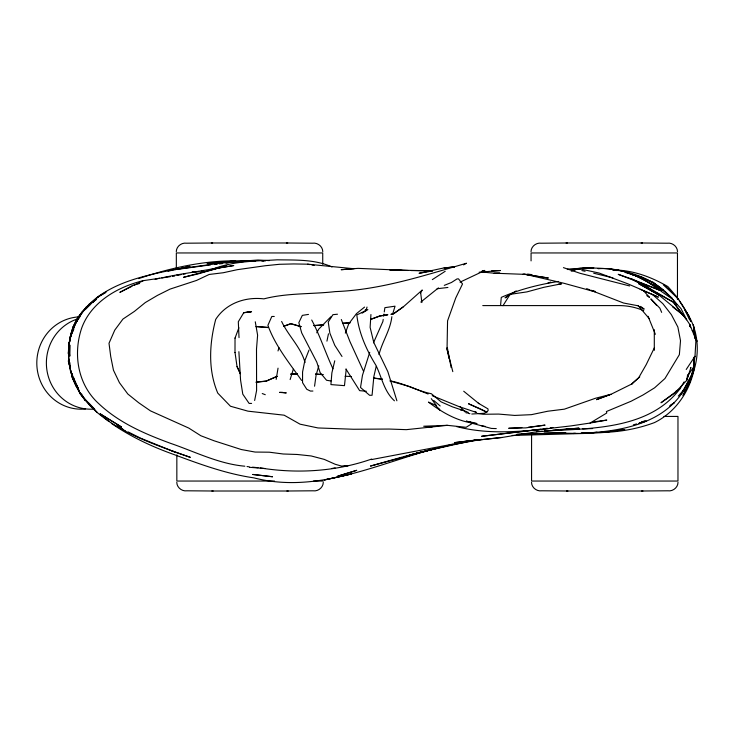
<?xml version="1.0" encoding="UTF-8"?>
<svg xmlns="http://www.w3.org/2000/svg" width="734" height="734" viewBox="0 0 734 734"><rect width="100%" height="100%" fill="white"/><g stroke="black" fill="none" stroke-linecap="round" stroke-linejoin="round"><path stroke-width="1.1" d="M234.999 352.586L235.027 338.016M694.043 366.174L694.135 358.229M694.401 334.383L694.281 331.658L692.226 330.658M693.658 362.027L693.584 365.404L694.997 356.274L695.951 339.704L694.281 331.658L694.236 333.906M68.638 353.641C69.115 417.499 140.882 439.721 190.326 457.346L171.673 450.85M68.757 349.283C69.354 335.722 73.207 321.373 82.942 311.436M70.088 345.255L69.794 356.155C66.427 334.438 77.116 311.656 95.429 299.94M500.579 305.353L501.276 297.38C519.461 289.361 538.903 284.508 558.501 281.452M370.936 314.519L370.119 327.364L373.771 342.439L387.818 371.606L396.892 400.782M689.666 326.492L689.813 324.538L686.666 319.795L673.344 302.197L645.902 286.232L631.855 279.067L618.212 274.323L661.545 290.93C643.085 277.59 621.432 267.048 598.082 268.708M176.279 251.679C176.307 246.477 181.491 242.394 186.564 243.202L212.658 242.991M323.281 482.321C323.254 487.523 318.07 491.606 312.996 490.798L286.911 491.009M531.012 251.679C531.049 246.477 536.224 242.394 541.297 243.202L567.391 242.991M678.023 482.321C677.987 487.523 672.812 491.606 667.738 490.798L641.644 491.009M68.657 359.091L68.418 361.266L72.473 378.028L76.299 386.433L73.565 377.68M68.684 358.981L68.418 361.266L70.134 366.734M90.31 304.39C66.216 324.162 61.904 362.412 78.309 388.488L70.28 370.45M314.556 386.212L316.125 375.019L318.785 365.871M383.203 319.382L382.891 321.501L373.468 342.833M383.662 316.189L383.965 314.06M384.267 311.932L384.882 307.674L395.039 306.179L392.818 313.528M276.168 379.377L278.039 368.156M69.28 347.934L68.308 353.504L68.913 343.833L71.446 333.906M72.015 332.364L72.996 326.804L74.996 324.024M254.643 400.47L256.597 390.479L256.505 349.026L257.606 335.172L255.276 321.795M326.933 341.136L328.474 333.805M687.767 375.056L686.584 380.524L674.647 393.14L660.985 402.773L680.189 388.543L684.116 381.873M346.228 369.239L344.475 385.653L330.915 384.588L331.878 372.9L334.759 360.789M376.212 366.349L373.881 376.404L372.065 395.268L369.606 395.296L360.522 387.488L362.468 375.294L369.743 352.302M378.992 354.595C382.221 341.558 390.295 330.364 391.864 316.675M694.171 366L690.07 381.561L682.987 395.424L690.584 379.726L694.548 366.229M366.119 310.344L367.018 307.06M278.021 350.935L278.938 347.622M694.41 367.743C690.144 390.837 675.858 412.095 654.526 422.564C636.938 429.151 618.267 432.28 599.513 432.509M694.254 365.596L690.18 379.79C700.814 357.623 699.814 330.263 684.996 310.161L689.391 319.363M690.07 381.561L694.529 366.275M290.132 379.579L293.279 369.294M70.005 340.695L68.913 343.833L69.198 349.384M76.978 320.804L78.446 316.62L75.51 323.694M345.319 333.153L348.723 323.85L356.458 313.647L364.559 307.087M235.008 338.154L238.899 327.749M308.977 350.109L304.812 360.733L302.564 372.01L302.546 382.653L306.784 389.286L310.445 391.066L312.904 391.038M70.317 336.539L73.776 329.364M79.722 317.06L82.19 311.932L84.814 309.821M654.434 347.659L646.204 364.642L638.617 377.845L631.524 384.148L639.773 376.817M316.749 332.823L318.758 329.116L330.805 316.813M687.483 376.157L693.621 366.991M420.637 292.848L422.27 290.003L403.104 307.051L393.36 313.969L391.094 314.317M248.064 312.345L251.542 311.601L243.697 312.785L238.311 321.749L239.027 337.622M502.992 305.711L510.084 294.362L526.948 291.884L543.784 287.324L561.602 283.774L558.28 284.205M686.217 369.486L694.997 356.274L693.446 357.926M76.336 322.18L77.666 320.327M87.016 307.372L89.686 303.674L84.438 309.711M674.647 393.14L676.638 390.442M687.272 376.047L688.602 374.248L686.584 380.524L690.951 367.44L690.437 368.028M680.189 388.543C648.975 429.812 590.971 428.317 544.444 431.097M79.455 317.638L76.474 321.042L69.758 339.126C74.951 319.4 87.465 301.197 106.109 292.16M92.869 302.316L96.126 299.472M678.289 396.076L684.418 389.24L692.07 374.285L681.06 394.222L684.418 389.24C663.481 424.656 618.79 431.675 581.089 433.28M92.741 302.124L96.264 299.49M420.802 302.069L438.455 287.884M90.245 303.913L86.117 307.207L88.924 305.335M92.713 301.931L94.365 300.61M403.122 306.904L393.369 313.831L391.112 314.18M670.803 405.14L674.197 402.764L669.665 405.92M509.249 294.94L505.065 297.839L516.204 290.893M432.335 279.617L445.208 271.277M362.137 313.152L367.872 309.638L365.413 309.665L365.046 310.959L356.816 314.941C358.807 332.942 366.459 349.907 375.863 365.202C381.937 377.377 383.882 391.204 394.433 400.81M529.251 430.555L481.614 436.28L570.979 425.904L590.063 423.059L606.779 413.003L606.376 411.545L631.084 401.241L642.975 395.011L654.581 387.827L664.967 378.515L679.363 354.66L680.51 340.714L677.867 327.025L671.381 314.684L662.857 303.683L652.489 294.472L627.579 283.719L599.109 273.039L581.264 269.167L567.51 269.497M105.182 292.857L96.585 297.848L85.126 309.555L98.439 296.444L96.585 297.848C118.917 280.883 147.02 275.222 173.875 269.598C201.024 266.02 228.173 261.221 255.597 260.598M463.594 264.882L466.457 263.24C423.509 275.718 380.432 289.93 335.319 291.591C311.528 294.352 287.288 292.793 263.901 298.866C245.339 296.655 226.09 303.225 215.704 319.4C209.401 343.475 207.841 369.752 217.759 393.094L230.458 406.232L247.954 411.159L284.15 415.187L300.041 424.169L317.987 427.95L353.504 429.252L389.194 429.051L406.342 429.656L447.327 425.325L466.118 427.307L472.421 423.353L491.321 428.417L496.276 428.601M632.662 383.552L610.991 394.305L596.494 399.663L610.367 394.406M132.074 286.251L119.835 292.361L133.01 285.242L139.643 283.489M134.111 285.232L143.295 280.654L170.361 276.672M460.034 282.159L484.835 270.451L482.587 270.763M644.847 420.729L638.644 423.564L642.901 421.628M277.03 376.285L266.304 381.019L256.129 382.093M277.021 376.432L266.286 381.166L256.111 382.24M444.272 285.379L451.474 282.48L457.025 278.92L458.466 278.847L462.53 283.957L455.741 297.976L447.566 320.85L447.089 346.466L451.153 367.56M547.628 283.232L550.748 282.076M370.587 319.345L379.817 315.914L387.726 314.702M370.578 319.483L379.799 316.06L387.708 314.84M283.728 326.19L290.838 323.63L301.078 326.584M283.709 326.336L290.829 323.777L301.059 326.722M138.717 278.59C172.591 267.194 208.181 259.46 244.101 260.992M211.603 269.598C232.421 260.965 255.102 261.221 277.204 259.818C295.628 260.148 314.803 259.175 331.997 266.974M639.837 423.032L646.241 421.077L639.764 422.922M571.263 271.185L575.52 269.938M419.894 452.474L401.204 457.961L419.894 452.474L452.961 444.52M143.295 280.654C117.688 286.801 91.163 302.096 81.722 327.979C72.767 354.283 77.832 385.038 99.118 403.994C119.238 422.94 144.983 433.959 170.582 443.354C195.079 451.731 218.695 463.879 244.844 466.209M402.232 457.043L370.441 466.072L429.794 450.125L474.926 440.061M633.341 424.839L636.589 423.931M466.154 412.976L468.329 412.38M371.67 459.044C335.988 471.522 297.518 473.898 260.249 467.934M403.324 456.731L422.178 451.704M155.122 279.388L159.544 278.223M218.209 268.149L226.87 265.855C205.41 270.938 183.408 273.094 161.865 277.874M426.573 450.566L429.867 449.713M610.991 394.305L595.577 398.223L564.363 409.168L547.775 411.224L531.407 414.664L514.69 415.426L498.689 414.086L483.1 414.26L477.788 413.444M436.446 448.41L409.71 455.062L433.849 448.905C375.423 464.916 315.914 493.954 253.927 477.871C226.421 473.898 200.116 464.255 174.16 454.603C152.057 446.758 130.716 436.748 111.385 423.38M175.27 269.653L190.06 266.323L168.049 271.204M249.083 311.638L243.697 312.785M448.602 445.299L453.025 444.354M248.312 312.289L251.542 311.601M455.236 443.877L459.622 443.006M461.805 442.574L474.953 439.96M313.95 325.529L323.666 324.767M313.941 325.667L323.648 324.914M481.834 439.363L455.19 444.143M474.173 440.391L476.403 439.95M371.432 459.603L471.999 440.483L454.41 442.63L502.084 437.455L534.636 432.106L579.025 428.133L560.739 429.546M590.063 423.059L606.807 420.087L593.338 421.94M331.878 468.476L335.144 467.897M342.778 466.558L348.237 465.604L341.503 466.072L335.163 464.255L324.29 459.392L311.198 455.961L297.224 454.474L283.205 453.997L269.314 452.199L255.12 452.061L241.257 449.52L214.108 440.795L200.85 435.748L188.812 428.096L150.442 410.856L138.735 402.782L127.817 394.002L119.449 382.717L113.458 370.202L110.733 356.577L109.008 343.264L114.77 330.098L122.954 319.061L134.405 311.399L145.323 302.536L157.425 295.407L170.022 289.113L196.565 280.425L209.181 274.461L223.283 272.736L237.192 269.699L265.249 265.736L279.406 264.295L293.646 263.946L307.61 264.176L354.118 268.754L341.163 269.699L358.073 268.36L407.783 270.479M429.106 271.571L419.041 273.305L444.143 267.882L454.199 267.002M180.234 268.983L210.456 264.864M172.527 276.36L174.692 276.048M181.179 274.443L176.922 275.039L181.408 274.507M183.307 274.14L185.436 273.837M543.958 428.729L547.325 428.261M550.693 427.803L552.941 427.491M577.319 269.039L580.667 268.598M582.906 268.305C610.725 266.892 641.663 271.562 663.325 290.334L634.717 275.204C651.618 279.737 666.958 290.251 676.776 304.803M606.11 432.014L602.816 432.436L624.762 429.619L609.404 431.592M528.462 427.225L545.078 425.124L525.737 427.885L508.69 428.28L521.874 427.573M531.517 430.28L540.591 429.188M437.106 288.756L447.923 287.462M502.084 437.455L459.989 441.969M214.897 264.387L217.117 264.148M219.338 263.91L222.668 263.552M225.999 263.194L228.219 262.956M233.77 262.359L238.211 261.882M551.463 428.216C520.048 431.876 487.578 434.666 456.621 426.582M198.776 271.47L192.033 272.121L198.611 271.644M201.024 271.259L203.272 271.048M453.851 267.038L444.143 267.882L454.337 267.158M516.929 434.409L520.323 434.115M516.699 434.455L536.967 433.427L521.443 434.069L531.664 433.427M223.971 261.983L207.116 263.387L235.201 261.038L227.338 261.699M479.128 272.222L500.414 270.516L491.496 270.901M536.747 431.418L539.031 431.234M544.747 430.794L548.179 430.528M552.748 430.17L558.455 429.729M567.318 269.268L586.255 267.864L576.199 268.672L580.603 268.451M243.725 261.396L227.357 262.469L244.284 261.423M252.184 260.937L255.579 260.726M471.797 414.022L484.027 413.297L486.789 412.132L488.147 410.462L487.972 408.866L478.284 403.177L478.999 403.672L463.714 391.231M536.6 431.564L542.206 431.234M251.34 260.955L255.698 260.708M481.559 271.975L494.065 273.204L499.671 272.883M343.108 323.18L349.962 322.776M343.099 323.327L349.944 322.923M583.906 268.277L593.806 267.772L583.291 268.259M581.2 433.106L597.228 432.354L580.456 433.464L556.179 433.078L563.464 432.987L522.259 433.977M481.467 271.332L483.697 271.231M460.475 409.957L462.741 409.866M512.204 435.455L590.228 433.299L607.633 432.253L599.77 432.464M579.392 429.041L566.143 429.179M582.695 428.922L592.622 428.564M290.774 374.046L297.417 373.826M290.756 374.184L297.398 373.973M402.186 270.369L389.782 269.938L432.436 270.846L411.15 270.543M590.797 432.702L585.181 432.849L591.797 432.693M245.569 261.166L241.036 261.267L257.983 260.001L269.341 260.607M447.327 425.325L423.683 426.225L431.95 427.216M544.151 432.987L565.767 432.693M308.491 314.4L302.325 315.381L298.83 322.666L301.711 332.924L316.84 362.257L320.097 372.569L326.566 380.276L330.961 380.983M337.484 314.216L332.924 314.675L328.245 322.024L329.878 333.199L334.787 345.338L341.998 356.458M274.259 316.464L271.8 316.492L267.91 325.327C275.186 345.696 289.251 362.88 301.591 380.432M251.588 403.406L249.129 403.434L242.789 394.176L240.559 380.038L238.889 351.669M255.762 260.836L244.376 260.864L247.798 260.937M211.355 242.991L287.71 242.991M566.088 242.991L642.443 242.991M482.761 305.592L619.193 305.592A61.408 61.408 0 0 1 643.746 310.721M663.931 416.426L677.968 416.426L677.968 481.045L531.572 481.045L531.572 434.565M274.498 481.045L176.839 481.045L176.839 454.97M313.427 481.045L323.226 481.045M211.86 491.009L288.205 491.009M566.593 491.009L642.947 491.009M641.14 242.991L667.234 243.202C672.307 242.394 677.482 246.477 677.519 251.679M286.407 242.991L312.5 243.202C317.565 242.394 322.749 246.477 322.786 251.679M567.896 491.009L541.802 490.798C536.728 491.606 531.544 487.523 531.517 482.321M213.154 491.009L187.069 490.798C181.995 491.606 176.811 487.523 176.784 482.321M430.152 270.919L432.399 270.956M373.468 377.992L382.423 379.129M373.459 378.129L382.405 379.267M241.541 261.524L243.789 261.588M494.065 273.204L532.012 274.635L527.562 274.131M261.451 260.818L263.735 260.937M262.212 260.717L265.46 260.909M612.982 270.167L622.12 270.754L653.462 282.397L672.491 298.499M315.51 374.028L322.997 374.523M315.501 374.166L322.978 374.67M345.044 376.23L351.338 376.524M256.184 326.483L268.13 327.419M256.166 326.63L268.112 327.566M249.487 467.301L264.956 468.512M366.358 391.277L359.642 390.644L345.925 368.963M252.533 467.173L258.047 467.714M530.7 275.002L524.076 274.204M615.542 269.984C634.204 270.58 651.81 277.268 667.802 286.544C677.188 296.802 685.675 308.17 690.703 321.235M247.037 466.53L249.221 466.852M523.012 274.094L548.362 278.002L526.278 274.534L563.776 283.232L595.091 291.838M307.61 264.176L309.803 264.579M311.996 264.983L314.198 265.387M468.035 413.325L469.916 413.673M481.21 425.628L485.513 426.482M581.86 270.552L585.081 271.277M593.687 273.213L612.918 277.865M617 270.571L610.605 269.094L612.771 269.653M625.542 272.543L642.011 277.278L632.268 274.736M595.008 291.27L590.742 290.269L623.561 303.023L637.571 305.674L644.186 309.115L640.626 306.39M468.962 421.591L477.008 423.573C458.814 422.188 442.721 412.866 428.463 402.113L435.299 405.021L439.822 410.04L438.51 408.287M629.653 285.957L580.071 273.305L563.437 267.626M390.112 380.863C404.406 383.432 417.206 390.956 431.326 393.718L441.125 401.883L452.41 406.838L467.154 411.811M390.093 381.01L409.627 386.552L428.096 394.002M262.24 393.534L265.268 394.708M174.453 451.887L140.442 438.115L128.193 431.931M661.545 290.93L631.855 279.067L642.718 285.131M586.677 288.636L589.732 289.857M466.393 420.912L472.421 423.353L469.485 421.582M432.234 395.681L459.099 406.627L476.623 412.508L474.632 411.444M640.131 289.279L658.37 297.123L652.489 294.472M480.1 408.746L468.503 403.746L486.789 412.132L481.054 409.233M120.027 427.803L123.092 429.353M657.013 286.104L658.958 287.132M663.325 290.334L648.241 282.278L659.426 290.068M648.645 288.434L650.618 289.535M652.599 290.636L654.572 291.737M656.554 292.838L673.344 302.197L686.666 319.795L680.996 308.601L672.472 299.16L661.288 291.37M117.082 426.041L125.138 431.032L118.596 426.858M106.458 419.096L104.595 417.903L106.513 419.151M646.773 295.609L649.562 297.408L643.727 290.967M117.156 425.995L119 427.289M652.122 291.04L645.902 286.232L659.233 295.252L683.198 315.06L672.546 306.83M100.283 414.435L101.98 415.802M103.687 417.178L108.815 421.316M433.803 400.525L440.18 405.966M459.97 406.645L465.384 412.187M89.429 403.682L94.695 409.196M82.373 396.094L80.153 393.617L72.473 378.028L71.244 371.432M90.521 405.196L97.2 412.646L80.153 393.617L76.373 384.827M638.13 305.628L649.498 318.932M87.08 401.48L91.328 406.709L88.842 403.067M431.262 398.654L436.528 405.663M656.517 305.28L650.838 298.921L659.848 308.133L661.646 312.363M695.19 338.539L697.016 341.301L694.841 336.255M679.372 300.894L688.859 315.84L690.538 321.125M694.768 337.842L695.951 339.704L689.813 324.538L690.611 327.603M75.281 382.937L72.473 378.028L72.005 373.606M81.456 393.745L85.383 400.617L80.153 393.617L78.566 389.369M305.05 362.541C300.729 346.943 288.343 335.869 281.627 321.464M332.924 368.743C325.446 352.659 320.033 335.759 311.711 320.015M237.054 366.532L240.321 373.551M240.312 373.698L237.045 366.67L235.018 352.439M363.614 371.468L349.953 341.631L341.31 319.501M648.058 316.281L655.361 334.309M452.805 371.643L446.749 347.87L449.153 358.834M694.529 331.236L693.382 324.868L694.217 331.373M420.655 292.71L421.876 302.555M694.272 329.594L694.52 331.786M69.886 362.688L70.106 367.119M694.181 358.119L694.254 366.082M677.464 299.435L677.464 252.955L531.067 252.955L531.067 260.891M654.297 329.704L654.306 350.347M322.731 264.295L322.731 252.955L176.334 252.955L176.334 268.827M85.438 408.985A46.187 44.398 -90 0 1 36.92 366.312A46.187 44.398 -90 0 1 79.098 316.877M93.943 409.077A46.187 44.398 -90 0 1 47.187 371.78A46.187 44.398 -90 0 1 77.208 319.033M356.651 470.338L337.796 476.146L356.651 470.338M219.273 267.818L197.795 273.993L183.482 277.314L219.273 267.818L233.788 265.534L212.053 269.176L219.273 267.818M351.21 474.017L324.483 479.944L351.21 474.017M575.474 433.381L573.19 433.491L575.447 433.427M282.003 392.36L279.544 392.387L286.278 392.919L282.003 392.36M272.507 476.733L252.881 474.467L272.507 476.733M652.691 291.279L638.745 283.728L659.233 295.252L652.691 291.279M121.486 427.004L100.219 413.857L121.486 427.004M675.684 296.004L663.334 284.453L678.721 299.408L675.684 296.004"/></g></svg>
